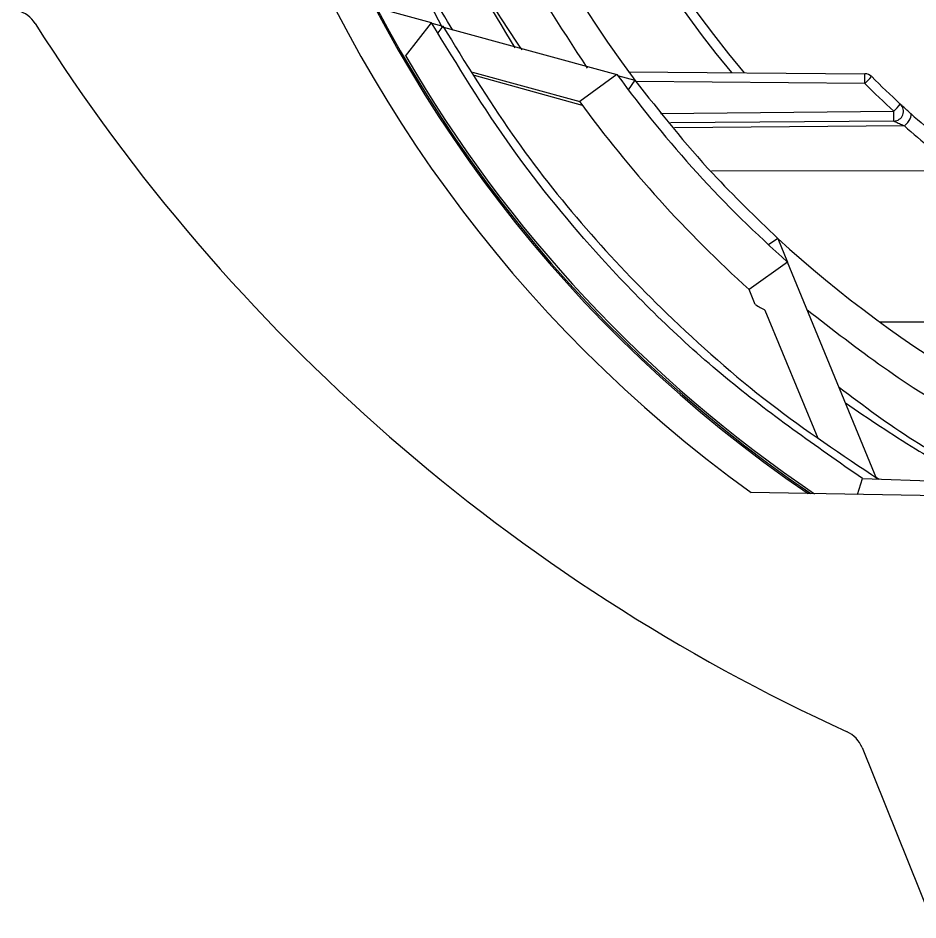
# Model space of a CAD drawing. Extents: x 12.3 to 108.7, y 1.1 to 80.4.
# Drawn here: x 44.573 to 46.417, y 29.537 to 31.386 of the extents above; entities that cross this region are included whole.
import ezdxf

# ---------------------------------------------------------------- set-up
doc = ezdxf.new("R2010")
doc.units = 0
doc.header["$MEASUREMENT"] = 0
doc.linetypes.add('SLD-Solid', pattern=[0])
doc.layers.add('OBJECT', color=7, linetype='CONTINUOUS')

msp = doc.modelspace()

# ---------------------------------------------------------------- linework, layer by layer
at = {"layer": 'OBJECT'}
for p, q in [((45.4202, 31.3764), (45.3076, 31.4072)), ((45.3669, 31.308), (45.4202, 31.3764)), ((45.4208, 31.3754), (45.4435, 31.3692)), ((45.4435, 31.3692), (45.4333, 31.356)), ((45.4445, 31.3677), (45.8002, 31.2702)), ((45.5039, 31.2752), (45.7243, 31.2148)), ((45.7295, 31.2069), (45.5084, 31.2682)), ((45.8002, 31.2702), (45.7243, 31.2148)), ((45.8014, 31.2686), (45.8366, 31.2589)), ((45.8239, 31.2761), (46.3083, 31.2719)), ((45.8366, 31.2589), (45.8232, 31.2392)), ((46.3083, 31.2519), (45.8388, 31.256)), ((45.7239, 31.2145), (45.7243, 31.2148)), ((45.8896, 31.1908), (46.3676, 31.195)), ((46.3676, 31.175), (45.91, 31.171)), ((46.3894, 31.1652), (45.9183, 31.1611)), ((45.9941, 31.0728), (46.4987, 31.074)), ((46.1301, 30.9344), (46.1111, 30.9211)), ((46.1301, 30.9344), (46.15, 30.886)), ((46.15, 30.886), (46.0711, 30.8298)), ((46.3331, 30.4411), (46.15, 30.886)), ((46.0838, 30.7988), (46.0711, 30.8298)), ((46.2124, 30.5242), (46.1043, 30.7869)), ((46.3382, 30.7635), (47.0954, 30.7635)), ((46.2932, 30.4095), (46.3033, 30.4421)), ((46.3033, 30.4421), (47.1621, 30.4132)), ((46.3033, 30.4421), (47.1621, 30.4133)), ((46.3377, 30.4409), (46.3317, 30.4445)), ((47.1621, 30.3944), (46.0749, 30.4133)), ((46.3028, 29.8907), (46.4449, 29.5372))]:
    msp.add_line(p, q, dxfattribs=at)
at = {"layer": 'OBJECT', "flags": 128}
msp.add_lwpolyline([(46.3894, 31.1652), (46.3928, 31.1684), (46.3961, 31.172), (46.3989, 31.1758), (46.4012, 31.1796), (46.4028, 31.1831), (46.4035, 31.1861), (46.4035, 31.1885), (46.4025, 31.1901)], dxfattribs=at)
at = {"layer": 'OBJECT'}
for centre, radius, start, end in [((47.7451, 32.6894), 2.757, 92.0733, 235.7196), ((47.7451, 32.6894), 2.7541, 92.0733, 235.8116), ((47.7451, 32.6894), 2.385, 142.9836, 216.9407), ((47.7452, 32.6894), 2.22, 140.054, 219.5995), ((47.7451, 32.6894), 2.2, 139.6008, 220.0395), ((44.5567, 31.3432), 0.06, 32.3331, 74.6907), ((47.8816, 33.4478), 3.875, 212.3331, 245.4575), ((47.7451, 32.6894), 2.75, 210.1549, 235.9419), ((47.7451, 32.6894), 2.4076, 216.1181, 228.508), ((45.7356, 31.2619), 0.5728, 358.9997, 1.0003), ((46.3081, 31.2519), 0.02, 45.0103, 89.5), ((45.7434, 31.8236), 0.8037, 314.6574, 316.0744), ((47.7451, 32.6894), 2.0125, 225.0103, 227.3265), ((47.7452, 32.6894), 2.0325, 225.0103, 227.3265), ((47.7451, 32.6894), 2.5021, 216.1181, 228.0064), ((45.803, 31.7223), 0.7725, 316.9588, 318.4334), ((46.3674, 31.195), 0.02, 270.5, 47.3265), ((45.7949, 31.185), 0.5728, 358.9997, 1.0003), ((47.7451, 32.6894), 2.0125, 228.1568, 232.3846), ((47.7452, 32.6794), 2.0325, 228.1568, 232.1714), ((47.7451, 32.6894), 2.385, 227.3785, 252.2345), ((46.2471, 29.8683), 0.06, 21.905, 65.4575)]:
    msp.add_arc(centre, radius, start, end, dxfattribs=at)
at = {"layer": 'OBJECT', "linetype": 'SLD-Solid', "lineweight": 15}
for centre, radius, start, end in [((47.7451, 32.6898), 1.6, 154.994, 264.9867), ((47.7412, 32.7025), 1.595, 174.9058, 0)]:
    msp.add_arc(centre, radius, start, end, dxfattribs=at)
at = {"layer": 'OBJECT'}
for centre, major_axis, ratio, start_param, end_param in [((47.7208, 32.6894), (2.8088, 0), 0.999963, 1.597715, 4.086319), ((47.1703, 32.4528), (1.8604, 0.7658), 0.95108, 3.764266, 3.776419)]:
    msp.add_ellipse(centre, major_axis=major_axis, ratio=ratio, start_param=start_param, end_param=end_param, dxfattribs=at)
for points, knots in [([(45.7393, 34.096), (45.6817, 34.0077), (45.5627, 33.8252), (45.4318, 33.5182), (45.3374, 33.1897), (45.2918, 32.8486), (45.2936, 32.5075), (45.3417, 32.1709), (45.4365, 31.8489), (45.566, 31.5483), (45.6829, 31.3696), (45.7393, 31.2833)], [0, 0, 0, 0, 0.105404, 0.217891, 0.332811, 0.447008, 0.561388, 0.673544, 0.786453, 0.896784, 1, 1, 1, 1]), ([(45.5896, 34.0535), (45.5375, 33.967), (45.4297, 33.7879), (45.3113, 33.4897), (45.2258, 33.1717), (45.1846, 32.8426), (45.1863, 32.5139), (45.2299, 32.1891), (45.3159, 31.8775), (45.4334, 31.5853), (45.5395, 31.4097), (45.5907, 31.3249)], [0, 0, 0, 0, 0.104895, 0.217349, 0.332475, 0.446809, 0.561352, 0.67364, 0.786758, 0.897035, 1, 1, 1, 1]), ([(45.4405, 34.0113), (45.3945, 33.9266), (45.2989, 33.7505), (45.1944, 33.4611), (45.1187, 33.1536), (45.0824, 32.8366), (45.084, 32.5204), (45.1226, 32.2074), (45.199, 31.9061), (45.3028, 31.6226), (45.3969, 31.45), (45.4422, 31.3669)], [0, 0, 0, 0, 0.1043048, 0.2167533, 0.3321646, 0.4466974, 0.561474, 0.6739543, 0.7873603, 0.8976029, 1, 1, 1, 1]), ([(45.4638, 31.361), (45.4492, 31.3853), (45.3983, 31.4696), (45.3265, 31.6224), (45.2471, 31.8204), (45.1835, 32.0273), (45.1357, 32.2433), (45.1042, 32.4644), (45.0984, 32.6144), (45.0955, 32.6894)], [0, 0, 0, 0, 0.060919, 0.211811, 0.362707, 0.519915, 0.677124, 0.838561, 1, 1, 1, 1]), ([(45.6057, 31.3208), (45.5915, 31.3419), (45.5087, 31.4652), (45.417, 31.6569), (45.3275, 31.8891), (45.2939, 32.0104), (45.277, 32.0712)], [0, 0, 0, 0, 0.092895, 0.541462, 0.770111, 1, 1, 1, 1]), ([(46.3033, 30.4421), (46.2077, 30.5087), (46.0157, 30.6426), (45.7784, 30.8744), (45.5771, 31.1192), (45.4734, 31.2891), (45.4202, 31.3764)], [0, 0, 0, 0, 0.268973, 0.540334, 0.76398, 1, 1, 1, 1]), ([(45.4435, 31.3692), (45.4894, 31.2946), (45.5782, 31.1501), (45.7328, 30.9535), (45.9098, 30.7685), (46.108, 30.5931), (46.2613, 30.491), (46.3362, 30.441)], [0, 0, 0, 0, 0.201861, 0.391185, 0.57554, 0.792277, 1, 1, 1, 1]), ([(45.8366, 31.2589), (45.8884, 31.1936), (45.9791, 31.0789), (46.0847, 30.9778), (46.1301, 30.9344)], [0, 0, 0, 0, 0.570057, 1, 1, 1, 1]), ([(46.4025, 31.1901), (46.3998, 31.1926), (46.3936, 31.1981), (46.3866, 31.2045), (46.3818, 31.2089), (46.3813, 31.2095), (46.381, 31.2097)], [0, 0, 0, 0, 0.255545, 0.565916, 0.782165, 1, 1, 1, 1]), ([(46.3676, 31.175), (46.3677, 31.175), (46.3679, 31.1749), (46.3696, 31.1741), (46.3737, 31.1722), (46.3808, 31.169), (46.3866, 31.1664), (46.3894, 31.1652)], [0, 0, 0, 0, 0.099974, 0.173159, 0.370506, 0.700951, 1, 1, 1, 1]), ([(46.1903, 30.7881), (46.2417, 30.748), (46.345, 30.6676), (46.5437, 30.5413), (46.6977, 30.4696), (46.7923, 30.4257)], [0, 0, 0, 0, 0.277613, 0.55686, 1, 1, 1, 1]), ([(46.5623, 30.4334), (46.5105, 30.4608), (46.4032, 30.5176), (46.3062, 30.5906), (46.256, 30.6284)], [0, 0, 0, 0, 0.482931, 1, 1, 1, 1]), ([(46.2689, 30.597), (46.3162, 30.5649), (46.4015, 30.5068), (46.4916, 30.4567), (46.5318, 30.4344)], [0, 0, 0, 0, 0.554427, 1, 1, 1, 1])]:
    msp.add_open_spline(points, degree=3, knots=knots, dxfattribs=at)

doc.saveas('drawing.dxf')
